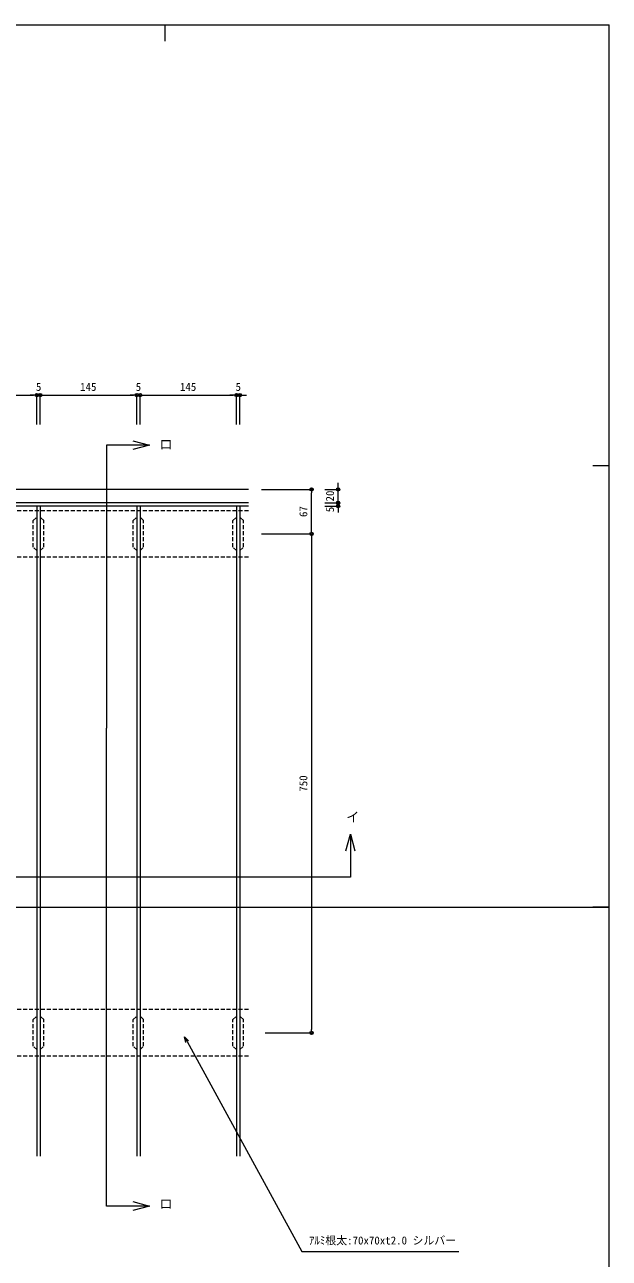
# Model space of a CAD drawing. Units: millimetres on the paper, with parts at other scales. Extents: x -401 to 401, y -279 to 279.
# Drawn here: x 225 to 400.7, y -92.2 to 278.7 of the extents above; entities that cross this region are included whole.
import ezdxf
from ezdxf.enums import TextEntityAlignment as Align

# ---------------------------------------------------------------- set-up
doc = ezdxf.new("R2010")
doc.units = ezdxf.units.MM
doc.linetypes.add('DASHED1', pattern=[1.8, 1.2, -0.6])
for name, color, linetype, lineweight in [('0-0_A-C01-補助線(非印刷)', 4, 'Continuous', 9), ('0-3_0-A11-寸法_詳細', 5, 'Continuous', 9), ('0-4_0', 7, 'Continuous', 9), ('0-6_A-B03-文字_書込_小', 7, 'Continuous', 9), ('0-8_A-C07-目地_5', 5, 'Continuous', 9), ('0-9_A-D09-金物_鋼材', 1, 'Continuous', 9), ('1-0_0-A01-枠A', 4, 'Continuous', 9)]:
    doc.layers.add(name, color=color, linetype=linetype, lineweight=lineweight)
doc.styles.add('ＭＳ ゴシック', font='')
doc.styles.get('ＭＳ ゴシック').set_extended_font_data('MS Gothic')

# ---------------------------------------------------------------- blocks, each defined once
blk = doc.blocks.new('_Dot')
at = {"layer": '0-4_0'}
blk.add_line((-0.5, 0), (-1, 0), dxfattribs=at)
for radius in [0.5, 0.25]:
    blk.add_circle((0, 0), radius, dxfattribs=at)
blk = doc.blocks.new('_Open30')
at = {"layer": '0-4_0'}
blk.add_line((0, 0), (-1, 0), dxfattribs=at)
blk.add_lwpolyline([(-1, 0.2679), (0, 0), (-1, -0.2679)], dxfattribs=at)

msp = doc.modelspace()

# ---------------------------------------------------------------- linework, layer by layer
at = {"layer": '0-0_A-C01-補助線(非印刷)'}
for p, q in [((267.111, 278.667), (267.111, 273.667)), ((400.667, 146), (395.667, 146)), ((-400.667, 13.333), (400.667, 13.333)), ((400.667, 13.333), (395.667, 13.333))]:
    msp.add_line(p, q, dxfattribs=at)
at = {"layer": '0-3_0-A11-寸法_詳細'}
for p, q in [((200.632, 167.32), (227.632, 167.32)), ((227.632, 167.32), (226.632, 167.32)), ((228.632, 158.462), (228.632, 167.32)), ((228.632, 167.32), (229.632, 167.32)), ((228.632, 158.462), (228.632, 167.32)), ((229.632, 158.462), (229.632, 167.32)), ((229.632, 158.462), (229.632, 167.32)), ((230.632, 167.32), (257.632, 167.32)), ((230.632, 167.32), (231.632, 167.32)), ((257.632, 167.32), (256.632, 167.32)), ((258.632, 158.462), (258.632, 167.32)), ((258.632, 167.32), (259.632, 167.32)), ((258.632, 158.462), (258.632, 167.32)), ((259.632, 158.462), (259.632, 167.32)), ((259.632, 158.462), (259.632, 167.32)), ((260.632, 167.32), (287.632, 167.32)), ((260.632, 167.32), (261.632, 167.32)), ((287.632, 167.32), (286.632, 167.32)), ((288.632, 158.462), (288.632, 167.32)), ((288.632, 167.32), (289.632, 167.32)), ((288.632, 158.462), (288.632, 167.32)), ((289.632, 158.462), (289.632, 167.32)), ((290.632, 167.32), (291.632, 167.32)), ((319.175, 139.97), (319.175, 140.97)), ((296.114, 138.97), (311.175, 138.97)), ((311.175, 126.57), (311.175, 137.97)), ((315.175, 138.97), (319.175, 138.97)), ((319.175, 134.97), (319.175, 138.97)), ((315.175, 134.97), (319.175, 134.97)), ((315.175, 134.97), (319.175, 134.97)), ((315.175, 133.97), (319.175, 133.97)), ((319.175, 135.97), (319.175, 136.97)), ((319.175, 133.97), (319.175, 134.97)), ((319.175, 133.97), (319.175, 132.97)), ((319.175, 132.97), (319.175, 131.97)), ((296.114, 125.57), (311.175, 125.57)), ((296.114, 125.57), (311.175, 125.57)), ((311.175, 124.57), (311.175, -23.43)), ((297.221, -24.43), (311.175, -24.43))]:
    msp.add_line(p, q, dxfattribs=at)
at = {"layer": '0-6_A-B03-文字_書込_小'}
for points in [[(257.519, 152.267), (249.606, 152.267), (249.606, 67.17)], [(257.519, -76.475), (249.606, -76.475), (249.606, 67.17)], [(322.853, 30.311), (322.853, 22.397), (184.132, 22.397)], [(273.78, -27.051), (308.217, -90.155), (355.428, -90.155)]]:
    msp.add_lwpolyline(points, dxfattribs=at)
at = {"layer": '0-8_A-C07-目地_5'}
for p, q in [((292.273, 138.97), (76.032, 138.97)), ((292.273, 134.97), (79.339, 134.97)), ((292.273, 133.97), (79.632, 133.97)), ((228.632, 133.97), (228.632, -61.458)), ((229.632, 133.97), (229.632, -61.458)), ((258.632, 133.97), (258.632, -61.458)), ((259.632, 133.97), (259.632, -61.458)), ((288.632, 133.97), (288.632, -61.458)), ((289.632, 133.97), (289.632, -61.458))]:
    msp.add_line(p, q, dxfattribs=at)
at = {"layer": '0-9_A-D09-金物_鋼材', "linetype": 'DASHED1'}
for p, q in [((292.273, 132.57), (78.632, 132.57)), ((292.273, 118.57), (78.632, 118.57)), ((292.273, -17.43), (78.632, -17.43)), ((292.273, -31.43), (78.632, -31.43))]:
    msp.add_line(p, q, dxfattribs=at)
for points in [[(228.632, 120.57), (227.552, 121.57), (227.552, 129.57), (228.632, 130.57)], [(229.632, 120.57), (230.712, 121.57), (230.712, 129.57), (229.632, 130.57)], [(258.632, 120.57), (257.552, 121.57), (257.552, 129.57), (258.632, 130.57)], [(259.632, 120.57), (260.712, 121.57), (260.712, 129.57), (259.632, 130.57)], [(288.632, 120.57), (287.552, 121.57), (287.552, 129.57), (288.632, 130.57)], [(289.632, 120.57), (290.712, 121.57), (290.712, 129.57), (289.632, 130.57)], [(228.632, -29.43), (227.552, -28.43), (227.552, -20.43), (228.632, -19.43)], [(229.632, -29.43), (230.712, -28.43), (230.712, -20.43), (229.632, -19.43)], [(258.632, -29.43), (257.552, -28.43), (257.552, -20.43), (258.632, -19.43)], [(259.632, -29.43), (260.712, -28.43), (260.712, -20.43), (259.632, -19.43)], [(288.632, -29.43), (287.552, -28.43), (287.552, -20.43), (288.632, -19.43)], [(289.632, -29.43), (290.712, -28.43), (290.712, -20.43), (289.632, -19.43)]]:
    msp.add_lwpolyline(points, dxfattribs=at)
at = {"layer": '1-0_0-A01-枠A'}
for p in [(-400.667, 278.667), (400.667, -278.667)]:
    msp.add_line(p, (400.667, 278.667), dxfattribs=at)

# ---------------------------------------------------------------- block references
at = {"layer": '0-3_0-A11-寸法_詳細'}
for p in [(228.632, 167.32), (228.632, 167.32), (258.632, 167.32), (258.632, 167.32), (288.632, 167.32), (288.632, 167.32)]:
    msp.add_blockref('_Dot', p, dxfattribs=at)
for p, rotation in [((229.632, 167.32), 180), ((229.632, 167.32), 180), ((259.632, 167.32), 180), ((259.632, 167.32), 180), ((289.632, 167.32), 180), ((311.175, 138.97), 90), ((319.175, 138.97), 270), ((319.175, 134.97), 270), ((319.175, 134.97), 90), ((319.175, 133.97), 90), ((311.175, 125.57), 270), ((311.175, 125.57), 90), ((311.175, -24.43), 270)]:
    msp.add_blockref('_Dot', p, dxfattribs=dict(at, rotation=rotation))
at = {"layer": '0-6_A-B03-文字_書込_小', "xscale": 5, "yscale": 5}
for p in [(262.519, 152.267), (262.519, -76.475)]:
    msp.add_blockref('_Open30', p, dxfattribs=at)
at = {"layer": '0-6_A-B03-文字_書込_小'}
for p, xscale, yscale, rotation in [((322.853, 35.311), 5, 5, 90), ((272.982, -25.588), 1.666667, 1.666667, 118.62189)]:
    msp.add_blockref('_Open30', p, dxfattribs=dict(at, xscale=xscale, yscale=yscale, rotation=rotation))

# ---------------------------------------------------------------- texts
at = {"layer": '0-3_0-A11-寸法_詳細', "style": 'ＭＳ ゴシック'}
for s, p in [('5', (228.345, 167.858)), ('145', (241.631, 167.858)), ('5', (258.345, 167.858)), ('145', (271.631, 167.858)), ('5', (288.345, 167.858))]:
    msp.add_text(s, height=2.405, dxfattribs=at).set_placement(p, align=Align.BOTTOM_LEFT)
for s, p in [('20', (318.637, 135.332)), ('67', (310.637, 130.664)), ('5', (318.638, 132.102)), ('750', (310.637, 48.094))]:
    msp.add_text(s, height=2.405, rotation=90, dxfattribs=at).set_placement(p, align=Align.BOTTOM_LEFT)
at = {"layer": '0-6_A-B03-文字_書込_小', "style": 'ＭＳ ゴシック'}
for s, height, p in [('ロ', 2.889, (265.484, 150.212)), ('イ', 2.889, (321.614, 38.169)), ('ロ', 2.889, (265.484, -78.146)), ('ｱﾙﾐ根太:70x70xt2.0 シルバー', 2.405, (310.397, -88.751))]:
    msp.add_text(s, height=height, dxfattribs=at).set_placement(p, align=Align.BOTTOM_LEFT)

doc.saveas('drawing.dxf')
